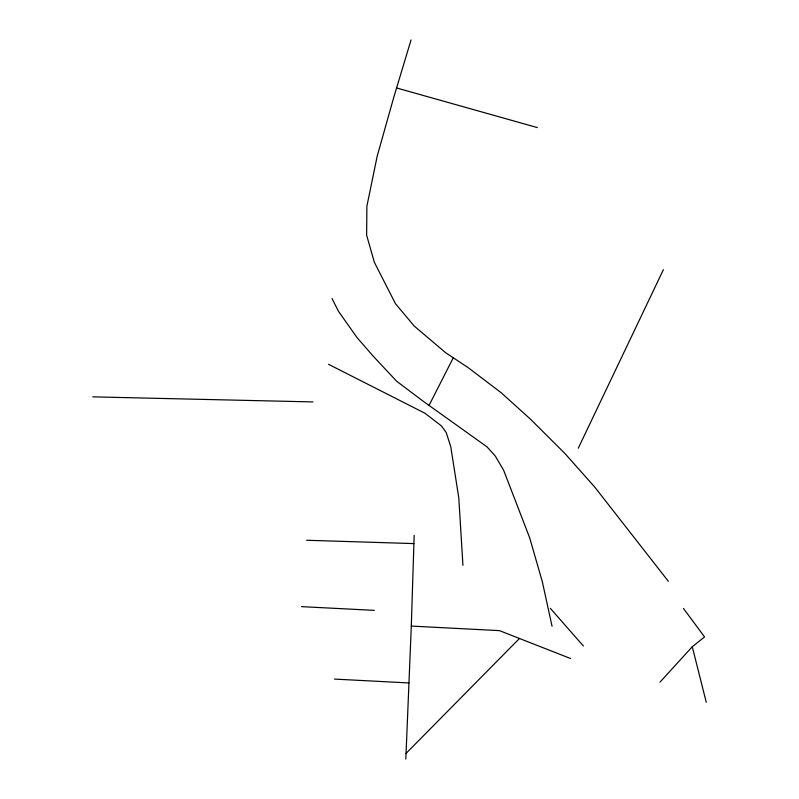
<?xml version="1.0" encoding="UTF-8"?>
<svg xmlns="http://www.w3.org/2000/svg" width="799" height="799" viewBox="0 0 799 799"><rect width="100%" height="100%" fill="white"/><g stroke="black" fill="none" stroke-linecap="round" stroke-linejoin="round"><path stroke-width="1.2" d="M405.822 759.05L411.305 626.066L414.162 535.28M411.056 39.95L394.037 96.389L377.208 156.095L366.891 206.182L366.631 235.156L374.351 262.292L395.505 303.74L414.212 326.042L445.642 352.709L468.244 367.7L501.283 392.808L530.526 419.245L564.743 453.303L594.756 487.09L668.334 581.282M578.286 448.189L663.39 269.682M429.043 405.413L453.293 357.782M659.904 682.226L692.274 646.741L704.558 636.943L683.465 608.439M406.062 753.407L519.47 638.471M92.754 396.853L312.968 401.927M306.616 540.264L413.892 543.59M301.543 606.641L374.332 610.356M411.305 626.066L499.495 630.641L570.646 658.546M334.501 679.09L408.958 682.955M396.584 87.96L537.308 127.57M328.509 364.304L424.808 413.153L441.398 425.877L446.251 432.609L450.776 446.791L458.786 497.797L462.941 565.302M550.331 608.329L583.41 646.031M332.054 298.546L338.396 311.171L356.913 337.428L373.103 356.054L396.584 381.183L423.36 401.358L486.981 446.841L495.23 455.949L503.6 470.152L529.667 537.797L542.301 581.602L552.059 626.286M692.274 646.741L706.246 702.251"/></g></svg>
